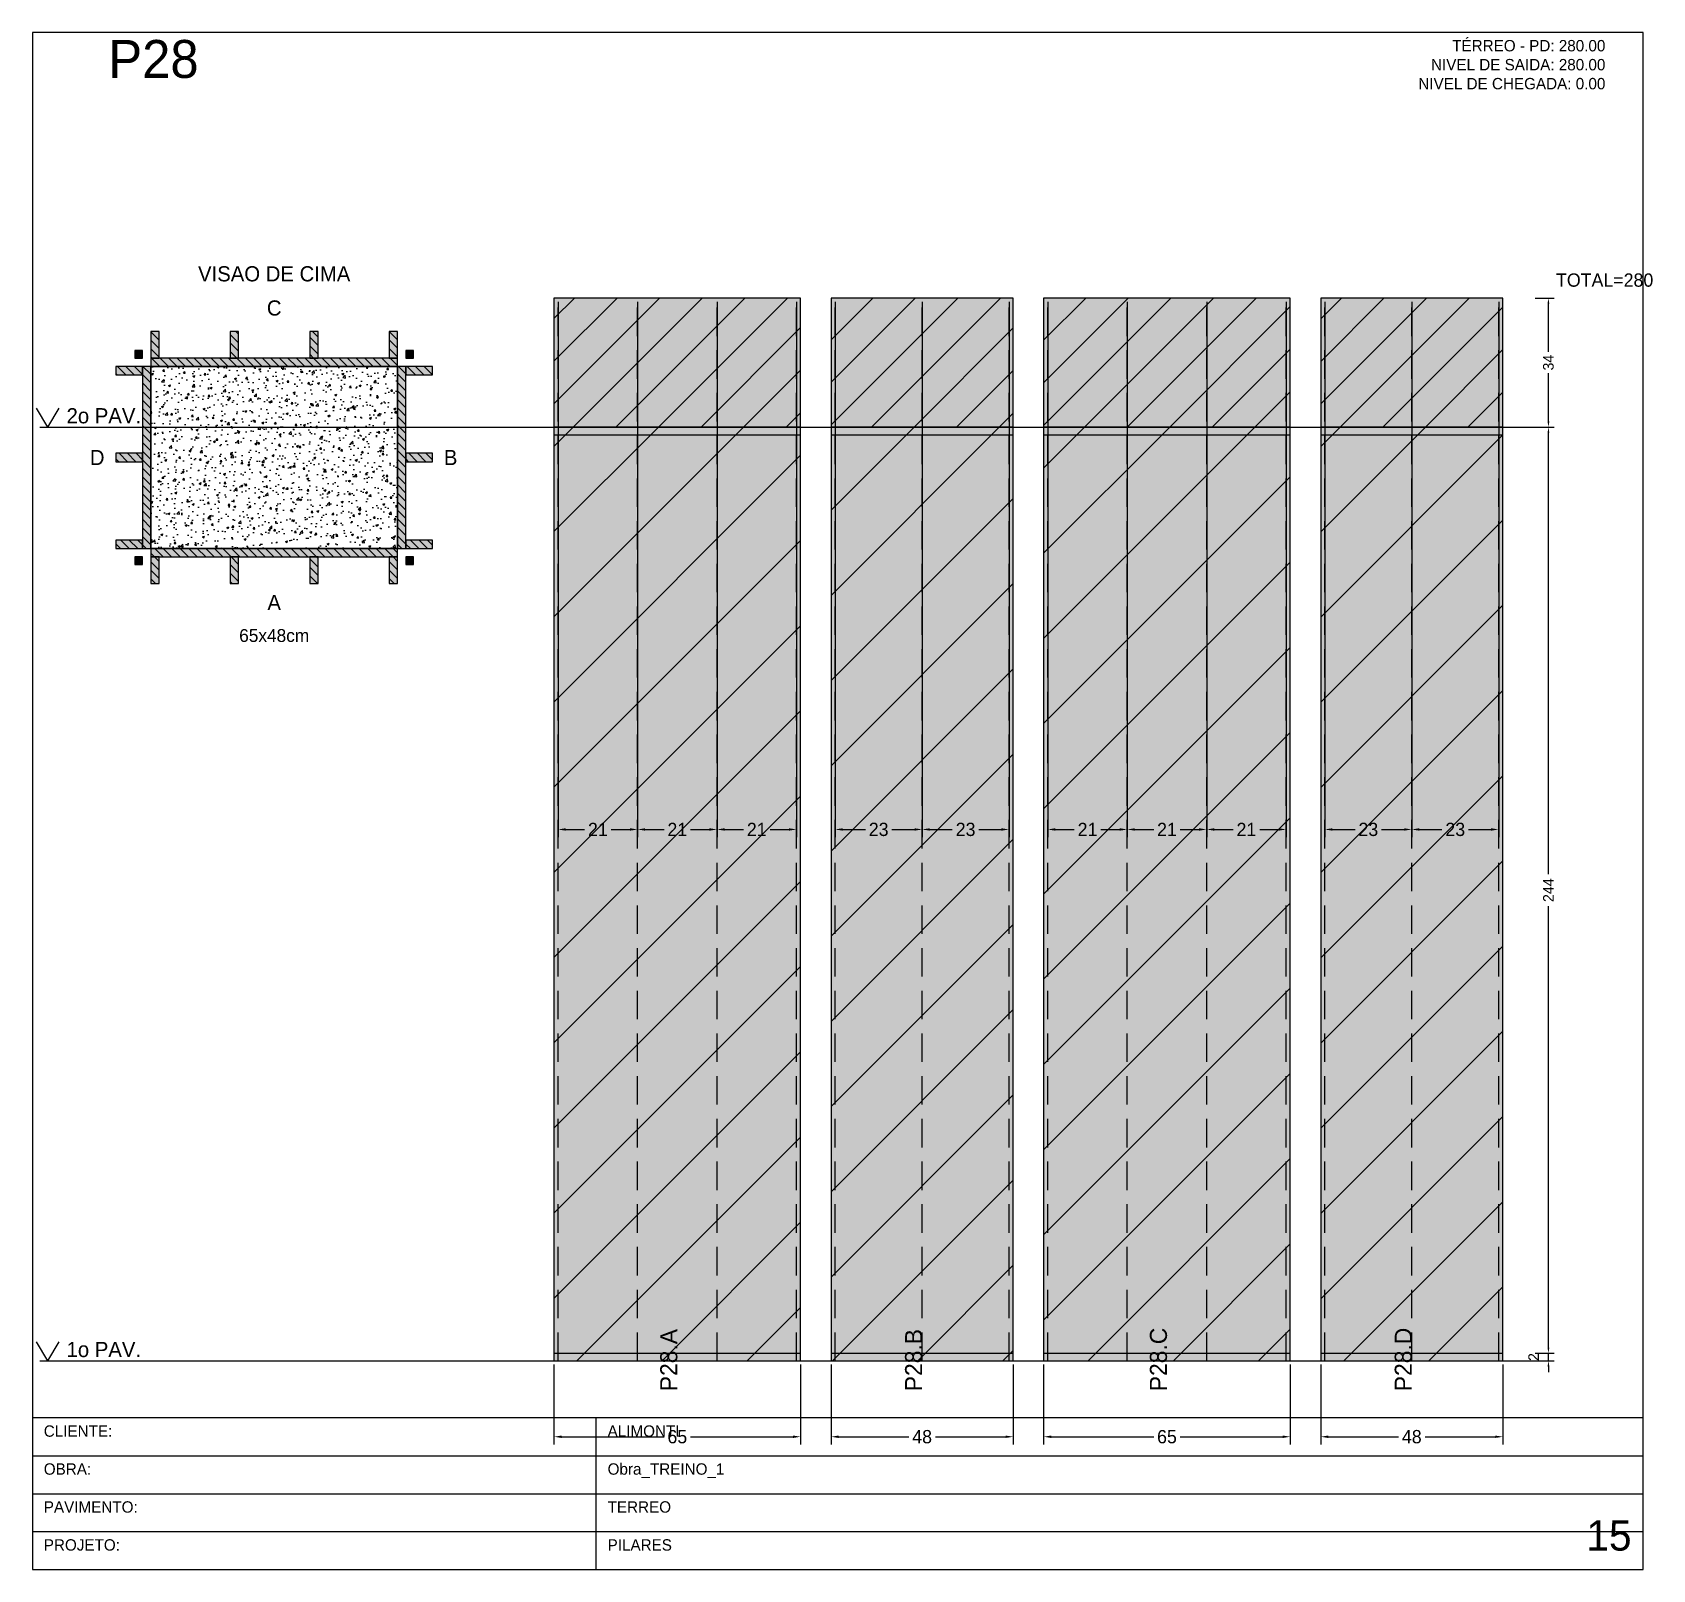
# Model space of a CAD drawing. Header units: metres. Extents: x 0 to 2089, y 0 to 2105.
# Drawn here: x 1659.6 to 2086.4, y 850 to 1255 of the extents above; entities that cross this region are included whole.
import ezdxf
from ezdxf.enums import TextEntityAlignment as Align

# ---------------------------------------------------------------- set-up
doc = ezdxf.new("R2010")
doc.units = ezdxf.units.M
doc.linetypes.add('HIDDEN', pattern=[0.375, 0.25, -0.125])
for name, color, linetype in [('BORDA_CELULA', 9, 'Continuous'), ('CARIMBO', 9, 'Continuous'), ('CHAPA', 1, 'Continuous'), ('CONCRETO', 4, 'Continuous'), ('COTA', 241, 'Continuous'), ('Hachura', 251, 'Continuous'), ('LABEL_ID', 3, 'Continuous'), ('Nivel', 4, 'Continuous'), ('NOMENCLATURA', 1, 'Continuous'), ('Paineis', 200, 'Continuous'), ('SARR_2.2x7', 40, 'Continuous'), ('Texto Secao', 2, 'Continuous'), ('TEXTO_GERAL', 2, 'Continuous')]:
    doc.layers.add(name, color=color, linetype=linetype)
doc.dimstyles.new('FACE_DIM', dxfattribs={"dimtxt": 3.5, "dimasz": 2, "dimexe": 2, "dimexo": 1, "dimgap": 1, "dimtad": 1, "dimdec": 0, "dimrnd": 1, "dimcen": 2.5, "dimclrd": 241, "dimclre": 241, "dimclrt": 241, "dimazin": 3, "dimtfac": 1, "dimtmove": 0, "dimatfit": 3})

# ---------------------------------------------------------------- blocks, each defined once
blk = doc.blocks.new('_CLOSEDFILLED')
at = {"color": 0, "linetype": 'BYBLOCK'}
blk.add_solid([(-1, 0.16), (0, 0), (-1, -0.16)], dxfattribs=at)
blk = doc.blocks.new('*D193')
at = {"color": 241}
for p, q in [((1797, 904), (1797, 883)), ((1862, 904), (1862, 883)), ((1799, 885), (1826, 885)), ((1833, 885), (1860, 885))]:
    blk.add_line(p, q, dxfattribs=at)
at = {"layer": 'Defpoints'}
for p in [(1797, 905), (1862, 905), (1797, 885)]:
    blk.add_point(p, dxfattribs=at)
at = {"color": 241, "xscale": 2, "yscale": 2, "rotation": 180}
blk.add_blockref('_CLOSEDFILLED', (1797, 885), dxfattribs=at)
at = {"color": 241, "xscale": 2, "yscale": 2}
blk.add_blockref('_CLOSEDFILLED', (1862, 885), dxfattribs=at)
at = {"color": 241, "insert": (1829.5, 885), "char_height": 3.5, "attachment_point": 5}
blk.add_mtext('65', dxfattribs=at)
blk = doc.blocks.new('*D194')
at = {"color": 241}
for p, q in [((1798.1, 1184), (1798.1, 1043)), ((1819.03, 1184), (1819.03, 1043)), ((1800.1, 1045), (1805.07, 1045)), ((1812.07, 1045), (1817.03, 1045))]:
    blk.add_line(p, q, dxfattribs=at)
at = {"layer": 'Defpoints'}
for p in [(1798.1, 1185), (1819.03, 1185), (1798.1, 1045)]:
    blk.add_point(p, dxfattribs=at)
at = {"color": 241, "xscale": 2, "yscale": 2, "rotation": 180}
blk.add_blockref('_CLOSEDFILLED', (1798.1, 1045), dxfattribs=at)
at = {"color": 241, "xscale": 2, "yscale": 2}
blk.add_blockref('_CLOSEDFILLED', (1819.03, 1045), dxfattribs=at)
at = {"color": 241, "insert": (1808.57, 1045), "char_height": 3.5, "attachment_point": 5}
blk.add_mtext('21', dxfattribs=at)
blk = doc.blocks.new('*D195')
at = {"color": 241}
for p, q in [((1819.03, 1184), (1819.03, 1043)), ((1839.97, 1184), (1839.97, 1043)), ((1821.03, 1045), (1826, 1045)), ((1833, 1045), (1837.97, 1045))]:
    blk.add_line(p, q, dxfattribs=at)
at = {"layer": 'Defpoints'}
for p in [(1819.03, 1185), (1839.97, 1185), (1819.03, 1045)]:
    blk.add_point(p, dxfattribs=at)
at = {"color": 241, "xscale": 2, "yscale": 2, "rotation": 180}
blk.add_blockref('_CLOSEDFILLED', (1819.03, 1045), dxfattribs=at)
at = {"color": 241, "xscale": 2, "yscale": 2}
blk.add_blockref('_CLOSEDFILLED', (1839.97, 1045), dxfattribs=at)
at = {"color": 241, "insert": (1829.5, 1045), "char_height": 3.5, "attachment_point": 5}
blk.add_mtext('21', dxfattribs=at)
blk = doc.blocks.new('*D196')
at = {"color": 241}
for p, q in [((1839.97, 1184), (1839.97, 1043)), ((1860.9, 1184), (1860.9, 1043)), ((1841.97, 1045), (1846.93, 1045)), ((1853.93, 1045), (1858.9, 1045))]:
    blk.add_line(p, q, dxfattribs=at)
at = {"layer": 'Defpoints'}
for p in [(1839.97, 1185), (1860.9, 1185), (1839.97, 1045)]:
    blk.add_point(p, dxfattribs=at)
at = {"color": 241, "xscale": 2, "yscale": 2, "rotation": 180}
blk.add_blockref('_CLOSEDFILLED', (1839.97, 1045), dxfattribs=at)
at = {"color": 241, "xscale": 2, "yscale": 2}
blk.add_blockref('_CLOSEDFILLED', (1860.9, 1045), dxfattribs=at)
at = {"color": 241, "insert": (1850.43, 1045), "char_height": 3.5, "attachment_point": 5}
blk.add_mtext('21', dxfattribs=at)
blk = doc.blocks.new('*D197')
at = {"color": 241}
for p, q in [((1870, 904), (1870, 883)), ((1918, 904), (1918, 883)), ((1872, 885), (1890.5, 885)), ((1897.5, 885), (1916, 885))]:
    blk.add_line(p, q, dxfattribs=at)
at = {"layer": 'Defpoints'}
for p in [(1870, 905), (1918, 905), (1870, 885)]:
    blk.add_point(p, dxfattribs=at)
at = {"color": 241, "xscale": 2, "yscale": 2, "rotation": 180}
blk.add_blockref('_CLOSEDFILLED', (1870, 885), dxfattribs=at)
at = {"color": 241, "xscale": 2, "yscale": 2}
blk.add_blockref('_CLOSEDFILLED', (1918, 885), dxfattribs=at)
at = {"color": 241, "insert": (1894, 885), "char_height": 3.5, "attachment_point": 5}
blk.add_mtext('48', dxfattribs=at)
blk = doc.blocks.new('*D198')
at = {"color": 241}
for p, q in [((1871.1, 1184), (1871.1, 1043)), ((1894, 1184), (1894, 1043)), ((1873.1, 1045), (1879.05, 1045)), ((1886.05, 1045), (1892, 1045))]:
    blk.add_line(p, q, dxfattribs=at)
at = {"layer": 'Defpoints'}
for p in [(1871.1, 1185), (1894, 1185), (1871.1, 1045)]:
    blk.add_point(p, dxfattribs=at)
at = {"color": 241, "xscale": 2, "yscale": 2, "rotation": 180}
blk.add_blockref('_CLOSEDFILLED', (1871.1, 1045), dxfattribs=at)
at = {"color": 241, "xscale": 2, "yscale": 2}
blk.add_blockref('_CLOSEDFILLED', (1894, 1045), dxfattribs=at)
at = {"color": 241, "insert": (1882.55, 1045), "char_height": 3.5, "attachment_point": 5}
blk.add_mtext('23', dxfattribs=at)
blk = doc.blocks.new('*D199')
at = {"color": 241}
for p, q in [((1894, 1184), (1894, 1043)), ((1916.9, 1184), (1916.9, 1043)), ((1896, 1045), (1901.95, 1045)), ((1908.95, 1045), (1914.9, 1045))]:
    blk.add_line(p, q, dxfattribs=at)
at = {"layer": 'Defpoints'}
for p in [(1894, 1185), (1916.9, 1185), (1894, 1045)]:
    blk.add_point(p, dxfattribs=at)
at = {"color": 241, "xscale": 2, "yscale": 2, "rotation": 180}
blk.add_blockref('_CLOSEDFILLED', (1894, 1045), dxfattribs=at)
at = {"color": 241, "xscale": 2, "yscale": 2}
blk.add_blockref('_CLOSEDFILLED', (1916.9, 1045), dxfattribs=at)
at = {"color": 241, "insert": (1905.45, 1045), "char_height": 3.5, "attachment_point": 5}
blk.add_mtext('23', dxfattribs=at)
blk = doc.blocks.new('*D200')
at = {"color": 241}
for p, q in [((1926, 904), (1926, 883)), ((1991, 904), (1991, 883)), ((1928, 885), (1955, 885)), ((1962, 885), (1989, 885))]:
    blk.add_line(p, q, dxfattribs=at)
at = {"layer": 'Defpoints'}
for p in [(1926, 905), (1991, 905), (1926, 885)]:
    blk.add_point(p, dxfattribs=at)
at = {"color": 241, "xscale": 2, "yscale": 2, "rotation": 180}
blk.add_blockref('_CLOSEDFILLED', (1926, 885), dxfattribs=at)
at = {"color": 241, "xscale": 2, "yscale": 2}
blk.add_blockref('_CLOSEDFILLED', (1991, 885), dxfattribs=at)
at = {"color": 241, "insert": (1958.5, 885), "char_height": 3.5, "attachment_point": 5}
blk.add_mtext('65', dxfattribs=at)
blk = doc.blocks.new('*D201')
at = {"color": 241}
for p, q in [((1927.1, 1184), (1927.1, 1043)), ((1948.03, 1184), (1948.03, 1043)), ((1929.1, 1045), (1934.07, 1045)), ((1941.07, 1045), (1946.03, 1045))]:
    blk.add_line(p, q, dxfattribs=at)
at = {"layer": 'Defpoints'}
for p in [(1927.1, 1185), (1948.03, 1185), (1927.1, 1045)]:
    blk.add_point(p, dxfattribs=at)
at = {"color": 241, "xscale": 2, "yscale": 2, "rotation": 180}
blk.add_blockref('_CLOSEDFILLED', (1927.1, 1045), dxfattribs=at)
at = {"color": 241, "xscale": 2, "yscale": 2}
blk.add_blockref('_CLOSEDFILLED', (1948.03, 1045), dxfattribs=at)
at = {"color": 241, "insert": (1937.57, 1045), "char_height": 3.5, "attachment_point": 5}
blk.add_mtext('21', dxfattribs=at)
blk = doc.blocks.new('*D202')
at = {"color": 241}
for p, q in [((1948.03, 1184), (1948.03, 1043)), ((1968.97, 1184), (1968.97, 1043)), ((1950.03, 1045), (1955, 1045)), ((1962, 1045), (1966.97, 1045))]:
    blk.add_line(p, q, dxfattribs=at)
at = {"layer": 'Defpoints'}
for p in [(1948.03, 1185), (1968.97, 1185), (1948.03, 1045)]:
    blk.add_point(p, dxfattribs=at)
at = {"color": 241, "xscale": 2, "yscale": 2, "rotation": 180}
blk.add_blockref('_CLOSEDFILLED', (1948.03, 1045), dxfattribs=at)
at = {"color": 241, "xscale": 2, "yscale": 2}
blk.add_blockref('_CLOSEDFILLED', (1968.97, 1045), dxfattribs=at)
at = {"color": 241, "insert": (1958.5, 1045), "char_height": 3.5, "attachment_point": 5}
blk.add_mtext('21', dxfattribs=at)
blk = doc.blocks.new('*D203')
at = {"color": 241}
for p, q in [((1968.97, 1184), (1968.97, 1043)), ((1989.9, 1184), (1989.9, 1043)), ((1970.97, 1045), (1975.93, 1045)), ((1982.93, 1045), (1987.9, 1045))]:
    blk.add_line(p, q, dxfattribs=at)
at = {"layer": 'Defpoints'}
for p in [(1968.97, 1185), (1989.9, 1185), (1968.97, 1045)]:
    blk.add_point(p, dxfattribs=at)
at = {"color": 241, "xscale": 2, "yscale": 2, "rotation": 180}
blk.add_blockref('_CLOSEDFILLED', (1968.97, 1045), dxfattribs=at)
at = {"color": 241, "xscale": 2, "yscale": 2}
blk.add_blockref('_CLOSEDFILLED', (1989.9, 1045), dxfattribs=at)
at = {"color": 241, "insert": (1979.43, 1045), "char_height": 3.5, "attachment_point": 5}
blk.add_mtext('21', dxfattribs=at)
blk = doc.blocks.new('*D204')
at = {"color": 241}
for p, q in [((1999, 904), (1999, 883)), ((2047, 904), (2047, 883)), ((2001, 885), (2019.5, 885)), ((2026.5, 885), (2045, 885))]:
    blk.add_line(p, q, dxfattribs=at)
at = {"layer": 'Defpoints'}
for p in [(1999, 905), (2047, 905), (1999, 885)]:
    blk.add_point(p, dxfattribs=at)
at = {"color": 241, "xscale": 2, "yscale": 2, "rotation": 180}
blk.add_blockref('_CLOSEDFILLED', (1999, 885), dxfattribs=at)
at = {"color": 241, "xscale": 2, "yscale": 2}
blk.add_blockref('_CLOSEDFILLED', (2047, 885), dxfattribs=at)
at = {"color": 241, "insert": (2023, 885), "char_height": 3.5, "attachment_point": 5}
blk.add_mtext('48', dxfattribs=at)
blk = doc.blocks.new('*D205')
at = {"color": 241}
for p, q in [((2000.1, 1184), (2000.1, 1043)), ((2023, 1184), (2023, 1043)), ((2002.1, 1045), (2008.05, 1045)), ((2015.05, 1045), (2021, 1045))]:
    blk.add_line(p, q, dxfattribs=at)
at = {"layer": 'Defpoints'}
for p in [(2000.1, 1185), (2023, 1185), (2000.1, 1045)]:
    blk.add_point(p, dxfattribs=at)
at = {"color": 241, "xscale": 2, "yscale": 2, "rotation": 180}
blk.add_blockref('_CLOSEDFILLED', (2000.1, 1045), dxfattribs=at)
at = {"color": 241, "xscale": 2, "yscale": 2}
blk.add_blockref('_CLOSEDFILLED', (2023, 1045), dxfattribs=at)
at = {"color": 241, "insert": (2011.55, 1045), "char_height": 3.5, "attachment_point": 5}
blk.add_mtext('23', dxfattribs=at)
blk = doc.blocks.new('*D206')
at = {"color": 241}
for p, q in [((2023, 1184), (2023, 1043)), ((2045.9, 1184), (2045.9, 1043)), ((2025, 1045), (2030.95, 1045)), ((2037.95, 1045), (2043.9, 1045))]:
    blk.add_line(p, q, dxfattribs=at)
at = {"layer": 'Defpoints'}
for p in [(2023, 1185), (2045.9, 1185), (2023, 1045)]:
    blk.add_point(p, dxfattribs=at)
at = {"color": 241, "xscale": 2, "yscale": 2, "rotation": 180}
blk.add_blockref('_CLOSEDFILLED', (2023, 1045), dxfattribs=at)
at = {"color": 241, "xscale": 2, "yscale": 2}
blk.add_blockref('_CLOSEDFILLED', (2045.9, 1045), dxfattribs=at)
at = {"color": 241, "insert": (2034.45, 1045), "char_height": 3.5, "attachment_point": 5}
blk.add_mtext('23', dxfattribs=at)
blk = doc.blocks.new('*D208')
at = {"color": 241}
for p, q in [((2055.5, 1151), (2060.5, 1151)), ((2059, 1033.2), (2059, 1149.5)), ((2059, 908.5), (2059, 1024.8)), ((2055.5, 907), (2060.5, 907))]:
    blk.add_line(p, q, dxfattribs=at)
at = {"layer": 'Defpoints'}
for p in [(2055, 1151), (2055, 907), (2059, 907)]:
    blk.add_point(p, dxfattribs=at)
at = {"color": 241, "xscale": 1.5, "yscale": 1.5}
for p, rotation in [((2059, 1151), 90), ((2059, 907), 270)]:
    blk.add_blockref('_CLOSEDFILLED', p, dxfattribs=dict(at, rotation=rotation))
at = {"color": 241, "insert": (2059, 1029), "char_height": 2.8, "attachment_point": 5, "rotation": 90}
blk.add_mtext('244', dxfattribs=at)
blk = doc.blocks.new('*D209')
at = {"color": 241}
for p, q in [((2055.5, 1185), (2060.5, 1185)), ((2059, 1170.8), (2059, 1183.5)), ((2059, 1152.5), (2059, 1165.2)), ((2055.5, 1151), (2060.5, 1151))]:
    blk.add_line(p, q, dxfattribs=at)
at = {"layer": 'Defpoints'}
for p in [(2055, 1185), (2055, 1151), (2059, 1151)]:
    blk.add_point(p, dxfattribs=at)
at = {"color": 241, "xscale": 1.5, "yscale": 1.5}
for p, rotation in [((2059, 1185), 90), ((2059, 1151), 270)]:
    blk.add_blockref('_CLOSEDFILLED', p, dxfattribs=dict(at, rotation=rotation))
at = {"color": 241, "insert": (2059, 1168), "char_height": 2.8, "attachment_point": 5, "rotation": 90}
blk.add_mtext('34', dxfattribs=at)

msp = doc.modelspace()

# ---------------------------------------------------------------- hatches: boundary and pattern name
at = {"layer": 'CHAPA'}
for points in [[(1686.6, 1169.2), (1688.6, 1169.2), (1688.6, 1171.2), (1686.6, 1171.2)], [(1758, 1169.2), (1760, 1169.2), (1760, 1171.2), (1758, 1171.2)], [(1686.6, 1114.8), (1688.6, 1114.8), (1688.6, 1116.8), (1686.6, 1116.8)], [(1758, 1114.8), (1760, 1114.8), (1760, 1116.8), (1758, 1116.8)]]:
    msp.add_hatch(color=1, dxfattribs=at).paths.add_polyline_path(points)
at = {"layer": 'COTA'}
h = msp.add_hatch(dxfattribs=at)
h.set_pattern_fill('AR-CONC', color=256, scale=0.03)
h.paths.add_polyline_path([(1690.8, 1119), (1755.8, 1119), (1755.8, 1167), (1690.8, 1167)])
at = {"layer": 'Hachura'}
for points in [[(1797, 1151), (1862, 1151), (1862, 1185), (1797, 1185)], [(1870, 1151), (1918, 1151), (1918, 1185), (1870, 1185)], [(1926, 1151), (1991, 1151), (1991, 1185), (1926, 1185)], [(1999, 1151), (2047, 1151), (2047, 1185), (1999, 1185)], [(1797, 905), (1862, 905), (1862, 1151), (1797, 1151)], [(1870, 905), (1918, 905), (1918, 1151), (1870, 1151)], [(1926, 905), (1991, 905), (1991, 1151), (1926, 1151)], [(1999, 905), (2047, 905), (2047, 1151), (1999, 1151)]]:
    msp.add_hatch(color=256, dxfattribs=at).paths.add_polyline_path(points)
h = msp.add_hatch(dxfattribs=at)
h.set_pattern_fill('ANSI31', color=256, scale=2.5)
h.paths.add_polyline_path([(1797, 1151), (1862, 1151), (1862, 1185), (1797, 1185)])
h = msp.add_hatch(dxfattribs=at)
h.set_pattern_fill('ANSI31', color=256, scale=2.5)
h.paths.add_polyline_path([(1870, 1151), (1918, 1151), (1918, 1185), (1870, 1185)])
h = msp.add_hatch(dxfattribs=at)
h.set_pattern_fill('ANSI31', color=256, scale=2.5)
h.paths.add_polyline_path([(1926, 1151), (1991, 1151), (1991, 1185), (1926, 1185)])
h = msp.add_hatch(dxfattribs=at)
h.set_pattern_fill('ANSI31', color=256, scale=2.5)
h.paths.add_polyline_path([(1999, 1151), (2047, 1151), (2047, 1185), (1999, 1185)])
h = msp.add_hatch(dxfattribs=at)
h.set_pattern_fill('ANSI31', color=256, scale=5)
h.paths.add_polyline_path([(1797, 905), (1862, 905), (1862, 1151), (1797, 1151)])
h = msp.add_hatch(dxfattribs=at)
h.set_pattern_fill('ANSI31', color=256, scale=5)
h.paths.add_polyline_path([(1870, 905), (1918, 905), (1918, 1151), (1870, 1151)])
h = msp.add_hatch(dxfattribs=at)
h.set_pattern_fill('ANSI31', color=256, scale=5)
h.paths.add_polyline_path([(1926, 905), (1991, 905), (1991, 1151), (1926, 1151)])
h = msp.add_hatch(dxfattribs=at)
h.set_pattern_fill('ANSI31', color=256, scale=5)
h.paths.add_polyline_path([(1999, 905), (2047, 905), (2047, 1151), (1999, 1151)])
at = {"layer": 'Paineis'}
for points in [[(1688.6, 1119), (1690.8, 1119), (1690.8, 1167), (1688.6, 1167)], [(1690.8, 1167), (1755.8, 1167), (1755.8, 1169.2), (1690.8, 1169.2)], [(1755.8, 1119), (1758, 1119), (1758, 1167), (1755.8, 1167)], [(1690.8, 1116.8), (1755.8, 1116.8), (1755.8, 1119), (1690.8, 1119)]]:
    msp.add_hatch(color=256, dxfattribs=at).paths.add_polyline_path(points)
h = msp.add_hatch(dxfattribs=at)
h.set_pattern_fill('ANSI31', color=256, scale=0.5, angle=270)
h.paths.add_polyline_path([(1688.6, 1119), (1690.8, 1119), (1690.8, 1167), (1688.6, 1167)])
h = msp.add_hatch(dxfattribs=at)
h.set_pattern_fill('ANSI31', color=256, scale=0.5, angle=270)
h.paths.add_polyline_path([(1690.8, 1167), (1755.8, 1167), (1755.8, 1169.2), (1690.8, 1169.2)])
h = msp.add_hatch(dxfattribs=at)
h.set_pattern_fill('ANSI31', color=256, scale=0.5, angle=270)
h.paths.add_polyline_path([(1755.8, 1119), (1758, 1119), (1758, 1167), (1755.8, 1167)])
h = msp.add_hatch(dxfattribs=at)
h.set_pattern_fill('ANSI31', color=256, scale=0.5, angle=270)
h.paths.add_polyline_path([(1690.8, 1116.8), (1755.8, 1116.8), (1755.8, 1119), (1690.8, 1119)])
at = {"layer": 'SARR_2.2x7'}
for points in [[(1690.8, 1169.2), (1693, 1169.2), (1693, 1176.2), (1690.8, 1176.2)], [(1711.73, 1169.2), (1713.93, 1169.2), (1713.93, 1176.2), (1711.73, 1176.2)], [(1732.67, 1169.2), (1734.87, 1169.2), (1734.87, 1176.2), (1732.67, 1176.2)], [(1753.6, 1169.2), (1755.8, 1169.2), (1755.8, 1176.2), (1753.6, 1176.2)], [(1681.6, 1164.8), (1688.6, 1164.8), (1688.6, 1167), (1681.6, 1167)], [(1758, 1164.8), (1765, 1164.8), (1765, 1167), (1758, 1167)], [(1681.6, 1141.9), (1688.6, 1141.9), (1688.6, 1144.1), (1681.6, 1144.1)], [(1758, 1141.9), (1765, 1141.9), (1765, 1144.1), (1758, 1144.1)], [(1681.6, 1119), (1688.6, 1119), (1688.6, 1121.2), (1681.6, 1121.2)], [(1758, 1119), (1765, 1119), (1765, 1121.2), (1758, 1121.2)], [(1690.8, 1109.8), (1693, 1109.8), (1693, 1116.8), (1690.8, 1116.8)], [(1711.73, 1109.8), (1713.93, 1109.8), (1713.93, 1116.8), (1711.73, 1116.8)], [(1732.67, 1109.8), (1734.87, 1109.8), (1734.87, 1116.8), (1732.67, 1116.8)], [(1753.6, 1109.8), (1755.8, 1109.8), (1755.8, 1116.8), (1753.6, 1116.8)]]:
    msp.add_hatch(color=256, dxfattribs=at).paths.add_polyline_path(points)
h = msp.add_hatch(dxfattribs=at)
h.set_pattern_fill('ANSI31', color=256, scale=0.5, angle=270)
h.paths.add_polyline_path([(1690.8, 1169.2), (1693, 1169.2), (1693, 1176.2), (1690.8, 1176.2)])
h = msp.add_hatch(dxfattribs=at)
h.set_pattern_fill('ANSI31', color=256, scale=0.5, angle=270)
h.paths.add_polyline_path([(1711.73, 1169.2), (1713.93, 1169.2), (1713.93, 1176.2), (1711.73, 1176.2)])
h = msp.add_hatch(dxfattribs=at)
h.set_pattern_fill('ANSI31', color=256, scale=0.5, angle=270)
h.paths.add_polyline_path([(1732.67, 1169.2), (1734.87, 1169.2), (1734.87, 1176.2), (1732.67, 1176.2)])
h = msp.add_hatch(dxfattribs=at)
h.set_pattern_fill('ANSI31', color=256, scale=0.5, angle=270)
h.paths.add_polyline_path([(1753.6, 1169.2), (1755.8, 1169.2), (1755.8, 1176.2), (1753.6, 1176.2)])
h = msp.add_hatch(dxfattribs=at)
h.set_pattern_fill('ANSI31', color=256, scale=0.5, angle=270)
h.paths.add_polyline_path([(1681.6, 1164.8), (1688.6, 1164.8), (1688.6, 1167), (1681.6, 1167)])
h = msp.add_hatch(dxfattribs=at)
h.set_pattern_fill('ANSI31', color=256, scale=0.5, angle=270)
h.paths.add_polyline_path([(1758, 1164.8), (1765, 1164.8), (1765, 1167), (1758, 1167)])
h = msp.add_hatch(dxfattribs=at)
h.set_pattern_fill('ANSI31', color=256, scale=0.5, angle=270)
h.paths.add_polyline_path([(1681.6, 1141.9), (1688.6, 1141.9), (1688.6, 1144.1), (1681.6, 1144.1)])
h = msp.add_hatch(dxfattribs=at)
h.set_pattern_fill('ANSI31', color=256, scale=0.5, angle=270)
h.paths.add_polyline_path([(1758, 1141.9), (1765, 1141.9), (1765, 1144.1), (1758, 1144.1)])
h = msp.add_hatch(dxfattribs=at)
h.set_pattern_fill('ANSI31', color=256, scale=0.5, angle=270)
h.paths.add_polyline_path([(1681.6, 1119), (1688.6, 1119), (1688.6, 1121.2), (1681.6, 1121.2)])
h = msp.add_hatch(dxfattribs=at)
h.set_pattern_fill('ANSI31', color=256, scale=0.5, angle=270)
h.paths.add_polyline_path([(1758, 1119), (1765, 1119), (1765, 1121.2), (1758, 1121.2)])
h = msp.add_hatch(dxfattribs=at)
h.set_pattern_fill('ANSI31', color=256, scale=0.5, angle=270)
h.paths.add_polyline_path([(1690.8, 1109.8), (1693, 1109.8), (1693, 1116.8), (1690.8, 1116.8)])
h = msp.add_hatch(dxfattribs=at)
h.set_pattern_fill('ANSI31', color=256, scale=0.5, angle=270)
h.paths.add_polyline_path([(1711.73, 1109.8), (1713.93, 1109.8), (1713.93, 1116.8), (1711.73, 1116.8)])
h = msp.add_hatch(dxfattribs=at)
h.set_pattern_fill('ANSI31', color=256, scale=0.5, angle=270)
h.paths.add_polyline_path([(1732.67, 1109.8), (1734.87, 1109.8), (1734.87, 1116.8), (1732.67, 1116.8)])
h = msp.add_hatch(dxfattribs=at)
h.set_pattern_fill('ANSI31', color=256, scale=0.5, angle=270)
h.paths.add_polyline_path([(1753.6, 1109.8), (1755.8, 1109.8), (1755.8, 1116.8), (1753.6, 1116.8)])

# ---------------------------------------------------------------- linework, layer by layer
at = {"layer": 'BORDA_CELULA', "color": 9}
msp.add_lwpolyline([(1659.6, 850), (2084, 850), (2084, 1255), (1659.6, 1255)], close=True, dxfattribs=at)
at = {"layer": 'CARIMBO', "color": 40}
for p, q in [((1808.14, 850), (1808.14, 890)), ((1659.6, 880), (2084, 880)), ((1659.6, 870), (2084, 870)), ((1659.6, 860), (2084, 860))]:
    msp.add_line(p, q, dxfattribs=at)
msp.add_lwpolyline([(1659.6, 850), (2084, 850), (2084, 890), (1659.6, 890)], close=True, dxfattribs=at)
at = {"layer": 'CHAPA', "color": 1}
for points in [[(1686.6, 1169.2), (1688.6, 1169.2), (1688.6, 1171.2), (1686.6, 1171.2)], [(1758, 1169.2), (1760, 1169.2), (1760, 1171.2), (1758, 1171.2)], [(1686.6, 1114.8), (1688.6, 1114.8), (1688.6, 1116.8), (1686.6, 1116.8)], [(1758, 1114.8), (1760, 1114.8), (1760, 1116.8), (1758, 1116.8)]]:
    msp.add_lwpolyline(points, close=True, dxfattribs=at)
at = {"layer": 'CONCRETO', "color": 4}
msp.add_lwpolyline([(1690.8, 1119), (1755.8, 1119), (1755.8, 1167), (1690.8, 1167)], close=True, dxfattribs=at)
at = {"layer": 'Nivel', "color": 4}
for p, q in [((1660.6, 1156), (1663.6, 1151)), ((1666.6, 1156), (1663.6, 1151)), ((1661.6, 1151), (2060, 1151)), ((1660.6, 910), (1663.6, 905)), ((1666.6, 910), (1663.6, 905)), ((1661.6, 905), (2060, 905))]:
    msp.add_line(p, q, dxfattribs=at)
at = {"layer": 'Paineis'}
for p, q in [((1797, 1149), (1862, 1149)), ((1870, 1149), (1918, 1149)), ((1926, 1149), (1991, 1149)), ((1999, 1149), (2047, 1149)), ((1797, 907), (1862, 907)), ((1870, 907), (1918, 907)), ((1926, 907), (1991, 907)), ((1999, 907), (2047, 907))]:
    msp.add_line(p, q, dxfattribs=at)
for points in [[(1797, 1151), (1862, 1151), (1862, 1185), (1797, 1185)], [(1870, 1151), (1918, 1151), (1918, 1185), (1870, 1185)], [(1926, 1151), (1991, 1151), (1991, 1185), (1926, 1185)], [(1999, 1151), (2047, 1151), (2047, 1185), (1999, 1185)], [(1688.6, 1119), (1690.8, 1119), (1690.8, 1167), (1688.6, 1167)], [(1690.8, 1167), (1755.8, 1167), (1755.8, 1169.2), (1690.8, 1169.2)], [(1755.8, 1119), (1758, 1119), (1758, 1167), (1755.8, 1167)], [(1797, 905), (1862, 905), (1862, 1151), (1797, 1151)], [(1870, 905), (1918, 905), (1918, 1151), (1870, 1151)], [(1926, 905), (1991, 905), (1991, 1151), (1926, 1151)], [(1999, 905), (2047, 905), (2047, 1151), (1999, 1151)], [(1690.8, 1116.8), (1755.8, 1116.8), (1755.8, 1119), (1690.8, 1119)]]:
    msp.add_lwpolyline(points, close=True, dxfattribs=at)
at = {"layer": 'SARR_2.2x7', "linetype": 'HIDDEN', "ltscale": 30}
for p, q in [((1798.1, 905), (1798.1, 1185)), ((1819.03, 905), (1819.03, 1185)), ((1839.97, 905), (1839.97, 1185)), ((1860.9, 905), (1860.9, 1185)), ((1871.1, 905), (1871.1, 1185)), ((1894, 905), (1894, 1185)), ((1916.9, 905), (1916.9, 1185)), ((1927.1, 905), (1927.1, 1185)), ((1948.03, 905), (1948.03, 1185)), ((1968.97, 905), (1968.97, 1185)), ((1989.9, 905), (1989.9, 1185)), ((2000.1, 905), (2000.1, 1185)), ((2023, 905), (2023, 1185)), ((2045.9, 905), (2045.9, 1185))]:
    msp.add_line(p, q, dxfattribs=at)
at = {"layer": 'SARR_2.2x7'}
for points in [[(1690.8, 1169.2), (1693, 1169.2), (1693, 1176.2), (1690.8, 1176.2)], [(1711.73, 1169.2), (1713.93, 1169.2), (1713.93, 1176.2), (1711.73, 1176.2)], [(1732.67, 1169.2), (1734.87, 1169.2), (1734.87, 1176.2), (1732.67, 1176.2)], [(1753.6, 1169.2), (1755.8, 1169.2), (1755.8, 1176.2), (1753.6, 1176.2)], [(1681.6, 1164.8), (1688.6, 1164.8), (1688.6, 1167), (1681.6, 1167)], [(1758, 1164.8), (1765, 1164.8), (1765, 1167), (1758, 1167)], [(1681.6, 1141.9), (1688.6, 1141.9), (1688.6, 1144.1), (1681.6, 1144.1)], [(1758, 1141.9), (1765, 1141.9), (1765, 1144.1), (1758, 1144.1)], [(1681.6, 1119), (1688.6, 1119), (1688.6, 1121.2), (1681.6, 1121.2)], [(1758, 1119), (1765, 1119), (1765, 1121.2), (1758, 1121.2)], [(1690.8, 1109.8), (1693, 1109.8), (1693, 1116.8), (1690.8, 1116.8)], [(1711.73, 1109.8), (1713.93, 1109.8), (1713.93, 1116.8), (1711.73, 1116.8)], [(1732.67, 1109.8), (1734.87, 1109.8), (1734.87, 1116.8), (1732.67, 1116.8)], [(1753.6, 1109.8), (1755.8, 1109.8), (1755.8, 1116.8), (1753.6, 1116.8)]]:
    msp.add_lwpolyline(points, close=True, dxfattribs=at)

# ---------------------------------------------------------------- texts
at = {"layer": 'CARIMBO', "color": 9}
for s, p in [('CLIENTE:', (1662.6, 885)), ('OBRA:', (1662.6, 875)), ('PAVIMENTO:', (1662.6, 865)), ('PROJETO:', (1662.6, 855))]:
    msp.add_text(s, height=3, dxfattribs=at).set_placement(p)
at = {"layer": 'COTA', "color": 241}
msp.add_text('TOTAL=280', height=3.5, dxfattribs=at).set_placement((2061, 1188))
at = {"layer": 'Cota Secao (2x)', "color": 4}
msp.add_text('65x48cm', height=3.4, dxfattribs=at).set_placement((1723.3, 1097.8), align=Align.TOP_CENTER)
at = {"layer": 'LABEL_ID', "color": 3}
msp.add_text('15', height=8, dxfattribs=at).set_placement((2069, 855))
at = {"layer": 'Nivel', "color": 4}
for s, p in [('2o PAV.', (1668.6, 1152)), ('1o PAV.', (1668.6, 906))]:
    msp.add_text(s, height=4, dxfattribs=at).set_placement(p)
at = {"layer": 'NOMENCLATURA', "color": 1}
msp.add_text('P28', height=10, dxfattribs=at).set_placement((1679.6, 1243))
at = {"layer": 'Texto Secao', "color": 2}
for s, p in [('VISAO DE CIMA', (1723.3, 1188.2)), ('C', (1723.3, 1179.2))]:
    msp.add_text(s, height=4, dxfattribs=at).set_placement(p, align=Align.BOTTOM_CENTER)
msp.add_text('D', height=4, dxfattribs=at).set_placement((1678.6, 1143), align=Align.MIDDLE_RIGHT)
msp.add_text('B', height=4, dxfattribs=at).set_placement((1768, 1143), align=Align.MIDDLE_LEFT)
msp.add_text('A', height=4, dxfattribs=at).set_placement((1723.3, 1106.8), align=Align.TOP_CENTER)
for s, p in [('P28.C', (1958.5, 897)), ('P28.A', (1829.5, 897)), ('P28.B', (1894, 897)), ('P28.D', (2023, 897))]:
    msp.add_text(s, height=4.5, rotation=90, dxfattribs=at).set_placement(p)
at = {"layer": 'TEXTO_GERAL', "color": 2}
for s, p in [('TÉRREO - PD: 280.00', (2074, 1250)), ('NIVEL DE SAIDA: 280.00', (2074, 1245)), ('NIVEL DE CHEGADA: 0.00', (2074, 1240))]:
    msp.add_text(s, height=3, dxfattribs=at).set_placement(p, align=Align.RIGHT)
for s, p in [('ALIMONTI', (1811.14, 885)), ('Obra_TREINO_1', (1811.14, 875)), ('TERREO', (1811.14, 865)), ('PILARES', (1811.14, 855))]:
    msp.add_text(s, height=3, dxfattribs=at).set_placement(p)

# ---------------------------------------------------------------- dimensions: what is measured, and where the dimension line sits
for base, p1, p2, picture, middle in [((1798.1, 1045), (1798.1, 1185), (1819.03, 1185), '*D194', (1808.57, 1045)), ((1819.03, 1045), (1819.03, 1185), (1839.97, 1185), '*D195', (1829.5, 1045)), ((1839.97, 1045), (1839.97, 1185), (1860.9, 1185), '*D196', (1850.43, 1045)), ((1871.1, 1045), (1871.1, 1185), (1894, 1185), '*D198', (1882.55, 1045)), ((1894, 1045), (1894, 1185), (1916.9, 1185), '*D199', (1905.45, 1045)), ((1927.1, 1045), (1927.1, 1185), (1948.03, 1185), '*D201', (1937.57, 1045)), ((1948.03, 1045), (1948.03, 1185), (1968.97, 1185), '*D202', (1958.5, 1045)), ((1968.97, 1045), (1968.97, 1185), (1989.9, 1185), '*D203', (1979.43, 1045)), ((2000.1, 1045), (2000.1, 1185), (2023, 1185), '*D205', (2011.55, 1045)), ((2023, 1045), (2023, 1185), (2045.9, 1185), '*D206', (2034.45, 1045)), ((1797, 885), (1797, 905), (1862, 905), '*D193', (1829.5, 885)), ((1870, 885), (1870, 905), (1918, 905), '*D197', (1894, 885)), ((1926, 885), (1926, 905), (1991, 905), '*D200', (1958.5, 885)), ((1999, 885), (1999, 905), (2047, 905), '*D204', (2023, 885))]:
    dim = msp.add_linear_dim(base=base, p1=p1, p2=p2, dimstyle='FACE_DIM')
    dim.commit()
    dim.dimension.update_dxf_attribs({"geometry": picture, "text_midpoint": middle})
for base, p1, p2, picture, middle in [((2059, 1151), (2055, 1151), (2055, 1185), '*D209', (2059, 1168)), ((2059, 907), (2055, 907), (2055, 1151), '*D208', (2059, 1029))]:
    dim = msp.add_linear_dim(base=base, p1=p1, p2=p2, angle=90, dimstyle='FACE_DIM', override={"dimtxt": 2.8, "dimasz": 1.5, "dimexe": 1.5, "dimexo": 0.5})
    dim.commit()
    dim.dimension.update_dxf_attribs({"geometry": picture, "text_midpoint": middle})
msp.add_linear_dim(base=(2059, 905), p1=(2055, 905), p2=(2055, 907), angle=90, dimstyle='FACE_DIM', override={"dimtxt": 2.8, "dimasz": 1.5, "dimexe": 1.5, "dimexo": 0.5}).render()

doc.saveas('drawing.dxf')
